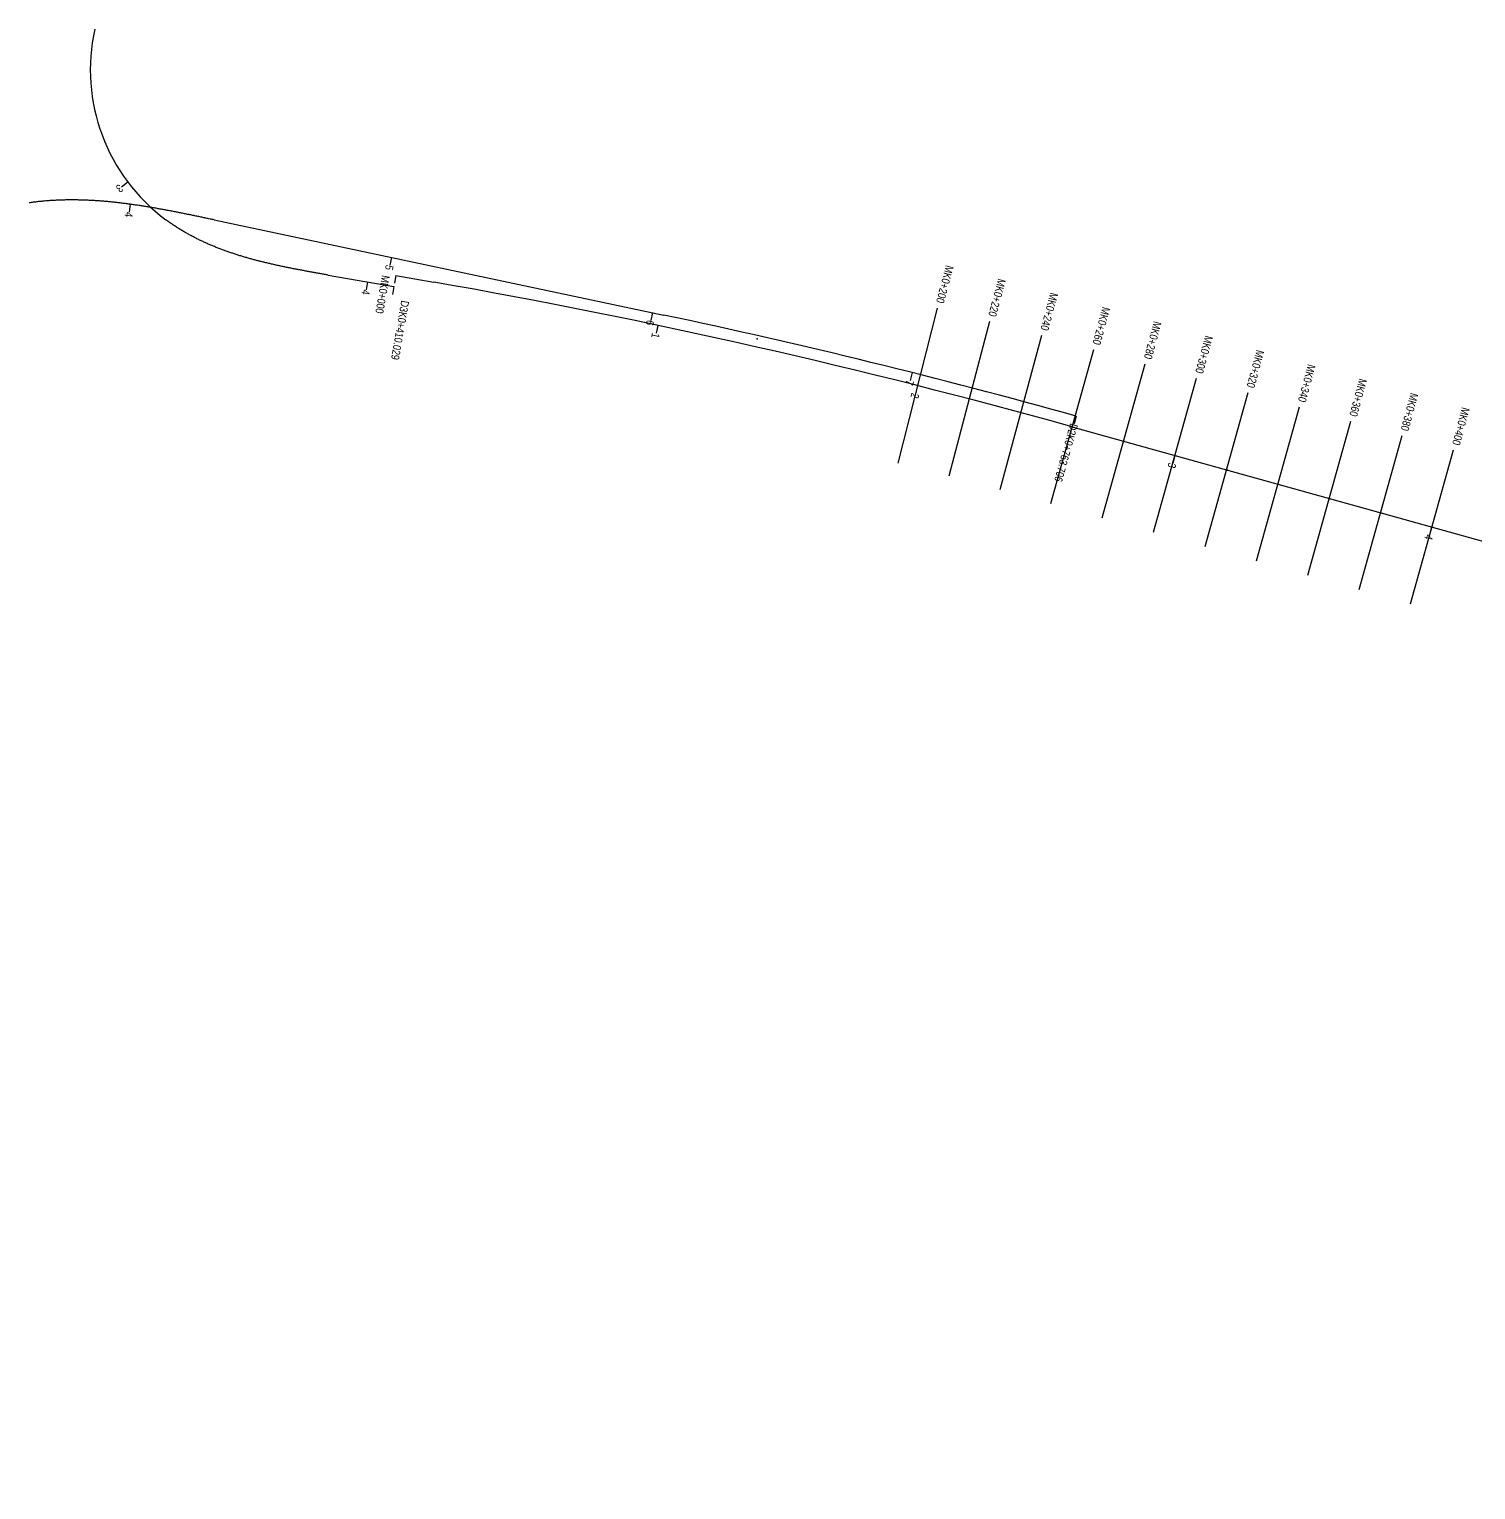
# Model space of a CAD drawing. Header units: metres. Extents: x 570677 to 573609, y 785040 to 786024.
# Drawn here: x 571046 to 571588, y 785187 to 785735 of the extents above; entities that cross this region are included whole.
import ezdxf
from ezdxf.enums import TextEntityAlignment as Align

# ---------------------------------------------------------------- set-up
doc = ezdxf.new("R2010")
doc.units = ezdxf.units.M
doc.header["$LTSCALE"] = 0.5
doc.header["$PDSIZE"] = 0.2
doc.layers.get('0').update_dxf_attribs({"linetype": 'CONTINUOUS'})
for name, color, linetype in [('dmx', 7, 'CONTINUOUS'), ('GCD', 1, 'CONTINUOUS'), ('桩号_D2', 2, 'CONTINUOUS'), ('桩号_D3', 2, 'CONTINUOUS'), ('桩号_M', 2, 'CONTINUOUS'), ('道路中线_D2', 7, 'CONTINUOUS'), ('道路中线_D3', 7, 'CONTINUOUS'), ('道路中线_M', 7, 'CONTINUOUS')]:
    doc.layers.add(name, color=color, linetype=linetype)
doc.styles.add('EICAD', font='arial.ttf', dxfattribs={"width": 0.8, "height": 2})

# ---------------------------------------------------------------- blocks, each defined once
blk = doc.blocks.new('gc200')
h = blk.add_hatch(color=0)
edge = h.paths.add_edge_path()
edge.add_arc((0, 0), 0.196, 0, 360)
at = {"color": 0}
blk.add_circle((0, 0), 0.196, dxfattribs=at)

msp = doc.modelspace()

# ---------------------------------------------------------------- linework, layer by layer
at = {"layer": 'dmx'}
for p, q in [((571386.04, 785630.58), (571371.29, 785572.42)), ((571405.61, 785625.54), (571390.45, 785567.49)), ((571425.19, 785620.33), (571409.53, 785562.41)), ((571444.71, 785614.98), (571428.58, 785557.18)), ((571463.97, 785609.6), (571447.84, 785551.81)), ((571483.24, 785604.22), (571467.11, 785546.43)), ((571502.5, 785598.85), (571486.37, 785541.06)), ((571521.76, 785593.47), (571505.64, 785535.68)), ((571541.03, 785588.1), (571524.9, 785530.3)), ((571560.29, 785582.72), (571544.16, 785524.93)), ((571579.56, 785577.34), (571563.43, 785519.55))]:
    msp.add_line(p, q, dxfattribs=at)
at = {"layer": '桩号_D2', "linetype": 'Continuous'}
for points in [[(571083.42, 785669.52), (571083.01, 785666.55)], [(571181.39, 785649.58), (571180.77, 785646.64)], [(571279.23, 785628.88), (571278.61, 785625.94)], [(571376.66, 785606.39), (571375.93, 785603.48)], [(571438.23, 785590.05), (571437.43, 785587.16)]]:
    msp.add_lwpolyline(points, dxfattribs=at)
at = {"layer": '桩号_D3', "linetype": 'Continuous'}
for points in [[(571082.56, 785677.78), (571080.16, 785675.97)], [(571172.42, 785640.38), (571171.9, 785637.42)], [(571182.3, 785638.64), (571181.78, 785635.69)]]:
    msp.add_lwpolyline(points, dxfattribs=at)
at = {"layer": '桩号_M', "linetype": 'Continuous'}
for points in [[(571183.03, 785642.83), (571182.51, 785639.87)], [(571281.26, 785624.1), (571280.64, 785621.17)], [(571378.66, 785601.5), (571377.93, 785598.6)], [(571475.17, 785575.33), (571474.37, 785572.44)], [(571571.49, 785548.45), (571570.69, 785545.56)]]:
    msp.add_lwpolyline(points, dxfattribs=at)
at = {"layer": '道路中线_D2', "color": 4}
msp.add_line((571114.85, 785663.66), (571283.56, 785627.96), dxfattribs=at)
msp.add_line((571114.85, 785663.66), (571283.56, 785627.96), dxfattribs=at)
at = {"layer": '道路中线_D2', "color": 6, "flags": 128}
msp.add_lwpolyline([(571114.85, 785663.66), (571114.47, 785663.74), (571114.09, 785663.82), (571113.71, 785663.9), (571113.33, 785663.98), (571112.95, 785664.06), (571112.57, 785664.15), (571112.19, 785664.23), (571111.81, 785664.31), (571111.43, 785664.39), (571111.05, 785664.47), (571110.67, 785664.55), (571110.29, 785664.63), (571109.9, 785664.71), (571109.52, 785664.79), (571109.14, 785664.87), (571108.76, 785664.94), (571108.38, 785665.02), (571108, 785665.1), (571107.62, 785665.18), (571107.24, 785665.26), (571106.86, 785665.34), (571106.48, 785665.42), (571106.1, 785665.5), (571105.72, 785665.58), (571105.34, 785665.65), (571104.95, 785665.73), (571104.57, 785665.81), (571104.19, 785665.89), (571103.81, 785665.96), (571103.43, 785666.04), (571103.05, 785666.12), (571102.67, 785666.19), (571102.29, 785666.27), (571101.9, 785666.35), (571101.52, 785666.42), (571101.14, 785666.5), (571100.76, 785666.57), (571100.38, 785666.65), (571100, 785666.72), (571099.61, 785666.8), (571099.23, 785666.87), (571098.85, 785666.94), (571098.47, 785667.02), (571098.09, 785667.09), (571097.7, 785667.16), (571097.32, 785667.23), (571096.94, 785667.3), (571096.56, 785667.38), (571096.18, 785667.45), (571095.79, 785667.52), (571095.41, 785667.59), (571095.03, 785667.66), (571094.65, 785667.73), (571094.26, 785667.79), (571093.88, 785667.86), (571093.5, 785667.93), (571093.11, 785668), (571092.73, 785668.06), (571092.35, 785668.13), (571091.96, 785668.2), (571091.58, 785668.26), (571091.2, 785668.33), (571090.81, 785668.39), (571090.43, 785668.46), (571090.05, 785668.52), (571089.66, 785668.58), (571089.28, 785668.64), (571088.9, 785668.71), (571088.51, 785668.77), (571088.13, 785668.83), (571087.74, 785668.89), (571087.36, 785668.95), (571086.97, 785669.01), (571086.59, 785669.06), (571086.2, 785669.12), (571085.82, 785669.18), (571085.44, 785669.23), (571085.05, 785669.29), (571084.67, 785669.34), (571084.28, 785669.4), (571083.9, 785669.45), (571083.51, 785669.51), (571083.12, 785669.56), (571082.74, 785669.61), (571082.35, 785669.66), (571081.97, 785669.71), (571081.58, 785669.76), (571081.2, 785669.81), (571080.81, 785669.86), (571080.42, 785669.91), (571080.04, 785669.95), (571079.65, 785670), (571079.27, 785670.04), (571078.88, 785670.09), (571078.49, 785670.13), (571078.11, 785670.17), (571077.72, 785670.21), (571077.33, 785670.26), (571076.95, 785670.3), (571076.56, 785670.34), (571076.17, 785670.37), (571075.79, 785670.41), (571075.4, 785670.45), (571075.01, 785670.49), (571074.62, 785670.52), (571074.24, 785670.55), (571073.85, 785670.59), (571073.46, 785670.62), (571073.07, 785670.65), (571072.69, 785670.68), (571072.3, 785670.71), (571071.91, 785670.74), (571071.52, 785670.77), (571071.14, 785670.8), (571070.75, 785670.82), (571070.36, 785670.85), (571069.97, 785670.87), (571069.58, 785670.89), (571069.19, 785670.92), (571068.81, 785670.94), (571068.42, 785670.96), (571068.03, 785670.98), (571067.64, 785670.99), (571067.25, 785671.01), (571066.86, 785671.03), (571066.48, 785671.04), (571066.09, 785671.06), (571065.7, 785671.07), (571065.31, 785671.08), (571064.92, 785671.09), (571064.53, 785671.1), (571064.14, 785671.11), (571063.75, 785671.12), (571063.37, 785671.12), (571062.98, 785671.13), (571062.59, 785671.13), (571062.2, 785671.14), (571061.81, 785671.14), (571061.42, 785671.14), (571061.03, 785671.14), (571060.64, 785671.14), (571060.25, 785671.13), (571059.87, 785671.13), (571059.48, 785671.12), (571059.09, 785671.12), (571058.7, 785671.11), (571058.31, 785671.1), (571057.92, 785671.09), (571057.53, 785671.08), (571057.14, 785671.06), (571056.76, 785671.05), (571056.37, 785671.04), (571055.98, 785671.02), (571055.59, 785671), (571055.2, 785670.98), (571054.81, 785670.96), (571054.42, 785670.94), (571054.04, 785670.92), (571053.65, 785670.89), (571053.26, 785670.87), (571052.87, 785670.84), (571052.48, 785670.81), (571052.1, 785670.78), (571051.71, 785670.75), (571051.32, 785670.72), (571050.93, 785670.68), (571050.55, 785670.65), (571050.16, 785670.61), (571049.77, 785670.57), (571049.39, 785670.53), (571049, 785670.49), (571048.61, 785670.45), (571048.23, 785670.41), (571047.84, 785670.36), (571047.45, 785670.31), (571047.07, 785670.27), (571046.68, 785670.22), (571046.3, 785670.17), (571045.91, 785670.11), (571045.53, 785670.06)], dxfattribs=at)
msp.add_lwpolyline([(571114.85, 785663.66), (571114.47, 785663.74), (571114.09, 785663.82), (571113.71, 785663.9), (571113.33, 785663.98), (571112.95, 785664.06), (571112.57, 785664.15), (571112.19, 785664.23), (571111.81, 785664.31), (571111.43, 785664.39), (571111.05, 785664.47), (571110.67, 785664.55), (571110.29, 785664.63), (571109.9, 785664.71), (571109.52, 785664.79), (571109.14, 785664.87), (571108.76, 785664.94), (571108.38, 785665.02), (571108, 785665.1), (571107.62, 785665.18), (571107.24, 785665.26), (571106.86, 785665.34), (571106.48, 785665.42), (571106.1, 785665.5), (571105.72, 785665.58), (571105.34, 785665.65), (571104.95, 785665.73), (571104.57, 785665.81), (571104.19, 785665.89), (571103.81, 785665.96), (571103.43, 785666.04), (571103.05, 785666.12), (571102.67, 785666.19), (571102.29, 785666.27), (571101.9, 785666.35), (571101.52, 785666.42), (571101.14, 785666.5), (571100.76, 785666.57), (571100.38, 785666.65), (571100, 785666.72), (571099.61, 785666.8), (571099.23, 785666.87), (571098.85, 785666.94), (571098.47, 785667.02), (571098.09, 785667.09), (571097.7, 785667.16), (571097.32, 785667.23), (571096.94, 785667.3), (571096.56, 785667.38), (571096.18, 785667.45), (571095.79, 785667.52), (571095.41, 785667.59), (571095.03, 785667.66), (571094.65, 785667.73), (571094.26, 785667.79), (571093.88, 785667.86), (571093.5, 785667.93), (571093.11, 785668), (571092.73, 785668.06), (571092.35, 785668.13), (571091.96, 785668.2), (571091.58, 785668.26), (571091.2, 785668.33), (571090.81, 785668.39), (571090.43, 785668.46), (571090.05, 785668.52), (571089.66, 785668.58), (571089.28, 785668.64), (571088.9, 785668.71), (571088.51, 785668.77), (571088.13, 785668.83), (571087.74, 785668.89), (571087.36, 785668.95), (571086.97, 785669.01), (571086.59, 785669.06), (571086.2, 785669.12), (571085.82, 785669.18), (571085.44, 785669.23), (571085.05, 785669.29), (571084.67, 785669.34), (571084.28, 785669.4), (571083.9, 785669.45), (571083.51, 785669.51), (571083.12, 785669.56), (571082.74, 785669.61), (571082.35, 785669.66), (571081.97, 785669.71), (571081.58, 785669.76), (571081.2, 785669.81), (571080.81, 785669.86), (571080.42, 785669.91), (571080.04, 785669.95), (571079.65, 785670), (571079.27, 785670.04), (571078.88, 785670.09), (571078.49, 785670.13), (571078.11, 785670.17), (571077.72, 785670.21), (571077.33, 785670.26), (571076.95, 785670.3), (571076.56, 785670.34), (571076.17, 785670.37), (571075.79, 785670.41), (571075.4, 785670.45), (571075.01, 785670.49), (571074.62, 785670.52), (571074.24, 785670.55), (571073.85, 785670.59), (571073.46, 785670.62), (571073.07, 785670.65), (571072.69, 785670.68), (571072.3, 785670.71), (571071.91, 785670.74), (571071.52, 785670.77), (571071.14, 785670.8), (571070.75, 785670.82), (571070.36, 785670.85), (571069.97, 785670.87), (571069.58, 785670.89), (571069.19, 785670.92), (571068.81, 785670.94), (571068.42, 785670.96), (571068.03, 785670.98), (571067.64, 785670.99), (571067.25, 785671.01), (571066.86, 785671.03), (571066.48, 785671.04), (571066.09, 785671.06), (571065.7, 785671.07), (571065.31, 785671.08), (571064.92, 785671.09), (571064.53, 785671.1), (571064.14, 785671.11), (571063.75, 785671.12), (571063.37, 785671.12), (571062.98, 785671.13), (571062.59, 785671.13), (571062.2, 785671.14), (571061.81, 785671.14), (571061.42, 785671.14), (571061.03, 785671.14), (571060.64, 785671.14), (571060.25, 785671.13), (571059.87, 785671.13), (571059.48, 785671.12), (571059.09, 785671.12), (571058.7, 785671.11), (571058.31, 785671.1), (571057.92, 785671.09), (571057.53, 785671.08), (571057.14, 785671.06), (571056.76, 785671.05), (571056.37, 785671.04), (571055.98, 785671.02), (571055.59, 785671), (571055.2, 785670.98), (571054.81, 785670.96), (571054.42, 785670.94), (571054.04, 785670.92), (571053.65, 785670.89), (571053.26, 785670.87), (571052.87, 785670.84), (571052.48, 785670.81), (571052.1, 785670.78), (571051.71, 785670.75), (571051.32, 785670.72), (571050.93, 785670.68), (571050.55, 785670.65), (571050.16, 785670.61), (571049.77, 785670.57), (571049.39, 785670.53), (571049, 785670.49), (571048.61, 785670.45), (571048.23, 785670.41), (571047.84, 785670.36), (571047.45, 785670.31), (571047.07, 785670.27), (571046.68, 785670.22), (571046.3, 785670.17), (571045.91, 785670.11), (571045.53, 785670.06)], dxfattribs=at)
at = {"layer": '道路中线_D2', "color": 2}
msp.add_arc((570765.07, 783177.97), 2504.25, 74.40669, 78.05096, dxfattribs=at)
msp.add_arc((570765.07, 783177.97), 2504.25, 74.40669, 78.05096, dxfattribs=at)
at = {"layer": '道路中线_D3', "color": 4}
msp.add_line((571157.68, 785642.96), (571182.3, 785638.64), dxfattribs=at)
msp.add_line((571157.68, 785642.96), (571182.3, 785638.64), dxfattribs=at)
at = {"layer": '道路中线_D3', "color": 6, "flags": 128}
msp.add_lwpolyline([(571157.68, 785642.96), (571157.32, 785643.03), (571156.97, 785643.09), (571156.61, 785643.15), (571156.26, 785643.21), (571155.9, 785643.28), (571155.55, 785643.34), (571155.19, 785643.4), (571154.84, 785643.46), (571154.48, 785643.53), (571154.12, 785643.59), (571153.77, 785643.65), (571153.41, 785643.72), (571153.06, 785643.78), (571152.7, 785643.84), (571152.35, 785643.91), (571151.99, 785643.97), (571151.64, 785644.03), (571151.28, 785644.1), (571150.92, 785644.16), (571150.57, 785644.23), (571150.21, 785644.29), (571149.86, 785644.35), (571149.5, 785644.42), (571149.15, 785644.48), (571148.79, 785644.55), (571148.44, 785644.62), (571148.08, 785644.68), (571147.73, 785644.75), (571147.37, 785644.81), (571147.02, 785644.88), (571146.66, 785644.95), (571146.31, 785645.02), (571145.95, 785645.08), (571145.6, 785645.15), (571145.25, 785645.22), (571144.89, 785645.29), (571144.54, 785645.36), (571144.18, 785645.43), (571143.83, 785645.5), (571143.47, 785645.57), (571143.12, 785645.64), (571142.77, 785645.71), (571142.41, 785645.78), (571142.06, 785645.85), (571141.7, 785645.93), (571141.35, 785646), (571141, 785646.07), (571140.64, 785646.15), (571140.29, 785646.22), (571139.94, 785646.3), (571139.58, 785646.37), (571139.23, 785646.45), (571138.88, 785646.52), (571138.52, 785646.6), (571138.17, 785646.68), (571137.82, 785646.76), (571137.47, 785646.84), (571137.11, 785646.91), (571136.76, 785646.99), (571136.41, 785647.07), (571136.06, 785647.16), (571135.71, 785647.24), (571135.35, 785647.32), (571135, 785647.4), (571134.65, 785647.49), (571134.3, 785647.57), (571133.95, 785647.65), (571133.6, 785647.74), (571133.25, 785647.83), (571132.9, 785647.91), (571132.55, 785648), (571132.2, 785648.09), (571131.85, 785648.18), (571131.5, 785648.27), (571131.15, 785648.36), (571130.8, 785648.45), (571130.45, 785648.54), (571130.1, 785648.63), (571129.75, 785648.73), (571129.4, 785648.82), (571129.05, 785648.92), (571128.71, 785649.01), (571128.36, 785649.11), (571128.01, 785649.21), (571127.66, 785649.31), (571127.32, 785649.41), (571126.97, 785649.51), (571126.62, 785649.61), (571126.28, 785649.71), (571125.93, 785649.81), (571125.58, 785649.91), (571125.24, 785650.02), (571124.89, 785650.12), (571124.55, 785650.23), (571124.2, 785650.34), (571123.86, 785650.45), (571123.51, 785650.56), (571123.17, 785650.67), (571122.83, 785650.78), (571122.48, 785650.89), (571122.14, 785651), (571121.8, 785651.12), (571121.46, 785651.23), (571121.11, 785651.35), (571120.77, 785651.46), (571120.43, 785651.58), (571120.09, 785651.7), (571119.75, 785651.82), (571119.41, 785651.94), (571119.07, 785652.07), (571118.73, 785652.19), (571118.39, 785652.31), (571118.05, 785652.44), (571117.71, 785652.57), (571117.38, 785652.69), (571117.04, 785652.82), (571116.7, 785652.95), (571116.37, 785653.08), (571116.03, 785653.22), (571115.69, 785653.35), (571115.36, 785653.48), (571115.02, 785653.62), (571114.69, 785653.76), (571114.36, 785653.89), (571114.02, 785654.03), (571113.69, 785654.17), (571113.36, 785654.32), (571113.03, 785654.46), (571112.7, 785654.6), (571112.37, 785654.75), (571112.04, 785654.89), (571111.71, 785655.04), (571111.38, 785655.19), (571111.05, 785655.34), (571110.72, 785655.49), (571110.39, 785655.65), (571110.07, 785655.8), (571109.74, 785655.96), (571109.42, 785656.11), (571109.09, 785656.27), (571108.77, 785656.43), (571108.44, 785656.59), (571108.12, 785656.75), (571107.8, 785656.91), (571107.48, 785657.08), (571107.16, 785657.25), (571106.84, 785657.41), (571106.52, 785657.58), (571106.2, 785657.75), (571105.88, 785657.92), (571105.56, 785658.09), (571105.25, 785658.27), (571104.93, 785658.44), (571104.62, 785658.62), (571104.3, 785658.8), (571103.99, 785658.98), (571103.68, 785659.16), (571103.36, 785659.34), (571103.05, 785659.53), (571102.74, 785659.71), (571102.43, 785659.9), (571102.13, 785660.08), (571101.82, 785660.27), (571101.51, 785660.46), (571101.21, 785660.66), (571100.9, 785660.85), (571100.6, 785661.05), (571100.29, 785661.24), (571099.99, 785661.44), (571099.69, 785661.64), (571099.39, 785661.84), (571099.09, 785662.04), (571098.79, 785662.25), (571098.5, 785662.45), (571098.2, 785662.66), (571097.91, 785662.87), (571097.61, 785663.08), (571097.32, 785663.29), (571097.03, 785663.5), (571096.74, 785663.72)], dxfattribs=at)
msp.add_lwpolyline([(571157.68, 785642.96), (571157.32, 785643.03), (571156.97, 785643.09), (571156.61, 785643.15), (571156.26, 785643.21), (571155.9, 785643.28), (571155.55, 785643.34), (571155.19, 785643.4), (571154.84, 785643.46), (571154.48, 785643.53), (571154.12, 785643.59), (571153.77, 785643.65), (571153.41, 785643.72), (571153.06, 785643.78), (571152.7, 785643.84), (571152.35, 785643.91), (571151.99, 785643.97), (571151.64, 785644.03), (571151.28, 785644.1), (571150.92, 785644.16), (571150.57, 785644.23), (571150.21, 785644.29), (571149.86, 785644.35), (571149.5, 785644.42), (571149.15, 785644.48), (571148.79, 785644.55), (571148.44, 785644.62), (571148.08, 785644.68), (571147.73, 785644.75), (571147.37, 785644.81), (571147.02, 785644.88), (571146.66, 785644.95), (571146.31, 785645.02), (571145.95, 785645.08), (571145.6, 785645.15), (571145.25, 785645.22), (571144.89, 785645.29), (571144.54, 785645.36), (571144.18, 785645.43), (571143.83, 785645.5), (571143.47, 785645.57), (571143.12, 785645.64), (571142.77, 785645.71), (571142.41, 785645.78), (571142.06, 785645.85), (571141.7, 785645.93), (571141.35, 785646), (571141, 785646.07), (571140.64, 785646.15), (571140.29, 785646.22), (571139.94, 785646.3), (571139.58, 785646.37), (571139.23, 785646.45), (571138.88, 785646.52), (571138.52, 785646.6), (571138.17, 785646.68), (571137.82, 785646.76), (571137.47, 785646.84), (571137.11, 785646.91), (571136.76, 785646.99), (571136.41, 785647.07), (571136.06, 785647.16), (571135.71, 785647.24), (571135.35, 785647.32), (571135, 785647.4), (571134.65, 785647.49), (571134.3, 785647.57), (571133.95, 785647.65), (571133.6, 785647.74), (571133.25, 785647.83), (571132.9, 785647.91), (571132.55, 785648), (571132.2, 785648.09), (571131.85, 785648.18), (571131.5, 785648.27), (571131.15, 785648.36), (571130.8, 785648.45), (571130.45, 785648.54), (571130.1, 785648.63), (571129.75, 785648.73), (571129.4, 785648.82), (571129.05, 785648.92), (571128.71, 785649.01), (571128.36, 785649.11), (571128.01, 785649.21), (571127.66, 785649.31), (571127.32, 785649.41), (571126.97, 785649.51), (571126.62, 785649.61), (571126.28, 785649.71), (571125.93, 785649.81), (571125.58, 785649.91), (571125.24, 785650.02), (571124.89, 785650.12), (571124.55, 785650.23), (571124.2, 785650.34), (571123.86, 785650.45), (571123.51, 785650.56), (571123.17, 785650.67), (571122.83, 785650.78), (571122.48, 785650.89), (571122.14, 785651), (571121.8, 785651.12), (571121.46, 785651.23), (571121.11, 785651.35), (571120.77, 785651.46), (571120.43, 785651.58), (571120.09, 785651.7), (571119.75, 785651.82), (571119.41, 785651.94), (571119.07, 785652.07), (571118.73, 785652.19), (571118.39, 785652.31), (571118.05, 785652.44), (571117.71, 785652.57), (571117.38, 785652.69), (571117.04, 785652.82), (571116.7, 785652.95), (571116.37, 785653.08), (571116.03, 785653.22), (571115.69, 785653.35), (571115.36, 785653.48), (571115.02, 785653.62), (571114.69, 785653.76), (571114.36, 785653.89), (571114.02, 785654.03), (571113.69, 785654.17), (571113.36, 785654.32), (571113.03, 785654.46), (571112.7, 785654.6), (571112.37, 785654.75), (571112.04, 785654.89), (571111.71, 785655.04), (571111.38, 785655.19), (571111.05, 785655.34), (571110.72, 785655.49), (571110.39, 785655.65), (571110.07, 785655.8), (571109.74, 785655.96), (571109.42, 785656.11), (571109.09, 785656.27), (571108.77, 785656.43), (571108.44, 785656.59), (571108.12, 785656.75), (571107.8, 785656.91), (571107.48, 785657.08), (571107.16, 785657.25), (571106.84, 785657.41), (571106.52, 785657.58), (571106.2, 785657.75), (571105.88, 785657.92), (571105.56, 785658.09), (571105.25, 785658.27), (571104.93, 785658.44), (571104.62, 785658.62), (571104.3, 785658.8), (571103.99, 785658.98), (571103.68, 785659.16), (571103.36, 785659.34), (571103.05, 785659.53), (571102.74, 785659.71), (571102.43, 785659.9), (571102.13, 785660.08), (571101.82, 785660.27), (571101.51, 785660.46), (571101.21, 785660.66), (571100.9, 785660.85), (571100.6, 785661.05), (571100.29, 785661.24), (571099.99, 785661.44), (571099.69, 785661.64), (571099.39, 785661.84), (571099.09, 785662.04), (571098.79, 785662.25), (571098.5, 785662.45), (571098.2, 785662.66), (571097.91, 785662.87), (571097.61, 785663.08), (571097.32, 785663.29), (571097.03, 785663.5), (571096.74, 785663.72)], dxfattribs=at)
at = {"layer": '道路中线_D3', "color": 2}
msp.add_arc((571138.43, 785719.95), 70, 167.4513, 233.4431, dxfattribs=at)
msp.add_arc((571138.43, 785719.95), 70, 167.4513, 233.4431, dxfattribs=at)
at = {"layer": '道路中线_M', "color": 4}
for p, q in [((571183.03, 785642.83), (571197.27, 785640.33)), ((571437.09, 785585.96), (572865, 785187.46))]:
    msp.add_line(p, q, dxfattribs=at)
at = {"layer": '道路中线_M', "color": 2}
msp.add_arc((570765.07, 783177.97), 2500, 74.40669, 80.04474, dxfattribs=at)
at = {"layer": '道路中线_M', "color": 0}
msp.add_point((571318.52, 785619.05), dxfattribs=at)

# ---------------------------------------------------------------- block references
at = {"layer": 'GCD'}
ref = msp.add_blockref('gc200', (571378.67, 785601.48, 2.19), dxfattribs=dict(at, xscale=0.25, yscale=0.25, zscale=0.25))
ref.add_attrib('height', '2.19', dxfattribs={"height": 0.25, "style": 'EICAD', "width": 0.8}).set_placement((571378.82, 785601.48, 2.19), align=Align.MIDDLE_LEFT)
ref = msp.add_blockref('gc200', (571398.03, 785596.52, 2.26), dxfattribs=dict(at, xscale=0.25, yscale=0.25, zscale=0.25))
ref.add_attrib('height', '2.26', dxfattribs={"height": 0.25, "style": 'EICAD', "width": 0.8}).set_placement((571398.18, 785596.52), align=Align.MIDDLE_LEFT)
ref = msp.add_blockref('gc200', (571417.36, 785591.38, 2.37), dxfattribs=dict(at, xscale=0.25, yscale=0.25, zscale=0.25))
ref.add_attrib('height', '2.37', dxfattribs={"height": 0.25, "style": 'EICAD', "width": 0.8}).set_placement((571417.51, 785591.38), align=Align.MIDDLE_LEFT)
ref = msp.add_blockref('gc200', (571436.64, 785586.08, 2.07), dxfattribs=dict(at, xscale=0.25, yscale=0.25, zscale=0.25))
ref.add_attrib('height', '2.07', dxfattribs={"height": 0.25, "style": 'EICAD', "width": 0.8}).set_placement((571436.79, 785586.08), align=Align.MIDDLE_LEFT)
ref = msp.add_blockref('gc200', (571455.91, 785580.7, 1.96), dxfattribs=dict(at, xscale=0.25, yscale=0.25, zscale=0.25))
ref.add_attrib('height', '1.96', dxfattribs={"height": 0.25, "style": 'EICAD', "width": 0.8}).set_placement((571456.06, 785580.7), align=Align.MIDDLE_LEFT)
ref = msp.add_blockref('gc200', (571475.17, 785575.33, 1.91), dxfattribs=dict(at, xscale=0.25, yscale=0.25, zscale=0.25))
ref.add_attrib('height', '1.91', dxfattribs={"height": 0.25, "style": 'EICAD', "width": 0.8}).set_placement((571475.32, 785575.33), align=Align.MIDDLE_LEFT)
ref = msp.add_blockref('gc200', (571494.44, 785569.95, 1.75), dxfattribs=dict(at, xscale=0.25, yscale=0.25, zscale=0.25))
ref.add_attrib('height', '1.75', dxfattribs={"height": 0.25, "style": 'EICAD', "width": 0.8}).set_placement((571494.59, 785569.95), align=Align.MIDDLE_LEFT)
ref = msp.add_blockref('gc200', (571513.7, 785564.58, 1.76), dxfattribs=dict(at, xscale=0.25, yscale=0.25, zscale=0.25))
ref.add_attrib('height', '1.76', dxfattribs={"height": 0.25, "style": 'EICAD', "width": 0.8}).set_placement((571513.85, 785564.58), align=Align.MIDDLE_LEFT)
ref = msp.add_blockref('gc200', (571532.96, 785559.2, 1.42), dxfattribs=dict(at, xscale=0.25, yscale=0.25, zscale=0.25))
ref.add_attrib('height', '1.42', dxfattribs={"height": 0.25, "style": 'EICAD', "width": 0.8}).set_placement((571533.11, 785559.2), align=Align.MIDDLE_LEFT)
ref = msp.add_blockref('gc200', (571552.23, 785553.82, 1.66), dxfattribs=dict(at, xscale=0.25, yscale=0.25, zscale=0.25))
ref.add_attrib('height', '1.66', dxfattribs={"height": 0.25, "style": 'EICAD', "width": 0.8}).set_placement((571552.38, 785553.82), align=Align.MIDDLE_LEFT)
ref = msp.add_blockref('gc200', (571571.49, 785548.45, 1.6), dxfattribs=dict(at, xscale=0.25, yscale=0.25, zscale=0.25))
ref.add_attrib('height', '1.60', dxfattribs={"height": 0.25, "style": 'EICAD', "width": 0.8}).set_placement((571571.64, 785548.45), align=Align.MIDDLE_LEFT)

# ---------------------------------------------------------------- texts
at = {"layer": '桩号_D2', "style": 'EICAD', "width": 0.8}
for s, rotation, p in [('4', 262.2373, (571081.53, 785666.75)), ('5', 258.051, (571179.3, 785646.96)), ('6', 258.051, (571277.11, 785626.26)), ('7', 255.8642, (571374.49, 785603.84)), ('D2K0+763.706', 254.4067, (571435.95, 785587.57))]:
    msp.add_text(s, height=3, rotation=rotation, dxfattribs=at).set_placement(p)
at = {"layer": '桩号_D3', "style": 'EICAD', "width": 0.8}
for s, rotation, p in [('3', 217.043, (571079.24, 785677.19)), ('4', 260.0447, (571170.42, 785637.68)), ('D3K0+410.029', 260.0447, (571185.09, 785633.59))]:
    msp.add_text(s, height=3, rotation=rotation, dxfattribs=at).set_placement(p)
at = {"layer": '桩号_M', "style": 'EICAD', "width": 0.8}
for s, rotation, p in [('MK0+200', 255, (571389.35, 785646.84)), ('MK0+000', 260.0447, (571177.81, 785643.07)), ('MK0+220', 255, (571408.93, 785641.8)), ('MK0+240', 255, (571428.51, 785636.59)), ('MK0+260', 255, (571448.03, 785631.23)), ('MK0+280', 255, (571467.29, 785625.86)), ('1', 258.0842, (571279.16, 785621.48)), ('MK0+300', 255, (571486.55, 785620.48)), ('MK0+320', 255, (571505.82, 785615.1)), ('MK0+340', 255, (571525.08, 785609.73)), ('MK0+360', 255, (571544.34, 785604.35)), ('2', 255.7924, (571376.47, 785598.96)), ('MK0+380', 255, (571563.61, 785598.97)), ('MK0+400', 255, (571582.87, 785593.6)), ('3', 254.4067, (571472.89, 785572.85)), ('4', 254.4067, (571569.24, 785545.96))]:
    msp.add_text(s, height=3, rotation=rotation, dxfattribs=at).set_placement(p)

doc.saveas('drawing.dxf')
